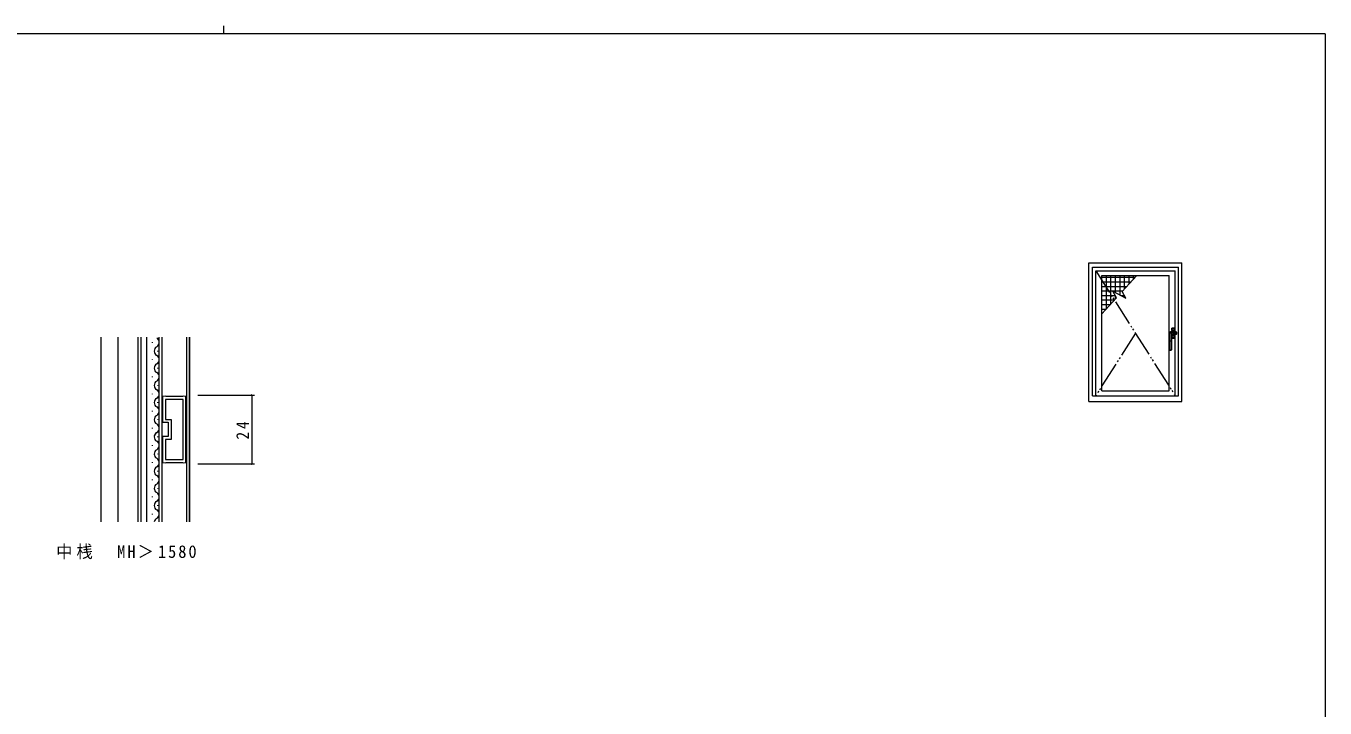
# Model space of a CAD drawing. Units: millimetres on the paper. Extents: x -420 to 373, y -297 to 267.
# Drawn here: x -101.7 to 352.3, y 28.8 to 267.2 of the extents above; entities that cross this region are included whole.
import ezdxf

# ---------------------------------------------------------------- set-up
doc = ezdxf.new("R2010")
doc.units = ezdxf.units.MM
doc.linetypes.add('DOUBLE_CHAIN2', pattern=[12.8, 9, -1, 0.6, -0.6, 0.6, -1])
for name, color, linetype, lineweight in [('0-1_YKK_ZWAK', 7, 'Continuous', 9), ('0-3_YKK_11', 7, 'Continuous', 9), ('0-4_YKK_12', 2, 'Continuous', 9), ('0-5_YKK_A1', 4, 'Continuous', 9), ('0-7_YKK_D', 6, 'Continuous', 9)]:
    doc.layers.add(name, color=color, linetype=linetype, lineweight=lineweight)
doc.layers.add('0-2_USER1', color=3, linetype='Continuous')
doc.styles.add('ＭＳ ゴシック', font='')
doc.styles.get('ＭＳ ゴシック').set_extended_font_data('MS Gothic')

msp = doc.modelspace()

# ---------------------------------------------------------------- linework, layer by layer
at = {"layer": '0-1_YKK_ZWAK'}
for p, q in [((352.3, 264.4), (-417.7, 264.4)), ((-32.686, 267.2), (-32.686, 264.4)), ((352.3, 264.4), (352.3, -260.6))]:
    msp.add_line(p, q, dxfattribs=at)
at = {"layer": '0-3_YKK_11'}
for p, q in [((-53.015, 137.825), (-53.979, 137.637)), ((-53.979, 137.637), (-53.979, 128.637)), ((-52.737, 137.637), (-53.015, 137.825)), ((-52.979, 136.637), (-52.979, 129.637)), ((-46.779, 136.637), (-52.979, 136.637)), ((-47.02, 137.637), (-52.737, 137.637)), ((-46.742, 137.825), (-47.02, 137.637)), ((-46.779, 115.637), (-46.779, 136.637)), ((-46.779, 115.637), (-46.779, 136.637)), ((-45.779, 137.637), (-46.742, 137.825)), ((-45.779, 114.637), (-45.779, 137.637)), ((-53.979, 128.637), (-51.979, 128.637)), ((-52.979, 129.637), (-50.978, 129.637)), ((-51.979, 128.637), (-51.979, 123.637)), ((-50.978, 129.637), (-50.978, 122.637)), ((-53.979, 123.637), (-53.979, 114.637)), ((-51.979, 123.637), (-53.979, 123.637)), ((-52.979, 122.637), (-52.979, 115.637)), ((-50.978, 122.637), (-52.979, 122.637)), ((-53.979, 114.637), (-53.015, 114.45)), ((-53.015, 114.45), (-52.737, 114.637)), ((-52.979, 115.637), (-46.779, 115.637)), ((-52.737, 114.637), (-47.02, 114.637)), ((-47.02, 114.637), (-46.742, 114.45)), ((-46.742, 114.45), (-45.779, 114.637))]:
    msp.add_line(p, q, dxfattribs=at)
at = {"layer": '0-4_YKK_12'}
for p, q in [((-75.429, 93.821), (-75.429, 158.453)), ((-69.429, 93.821), (-69.429, 158.453)), ((-62.429, 93.821), (-62.429, 158.453)), ((-61.429, 93.821), (-61.429, 158.453)), ((-59.428, 93.821), (-59.428, 158.453)), ((-57.488, 156.45), (-57.488, 156.65)), ((-55.128, 93.821), (-55.128, 158.453)), ((-54.129, 93.821), (-54.129, 158.453)), ((-45.629, 158.453), (-45.629, 93.821)), ((-44.629, 158.453), (-44.629, 93.821)), ((-44.428, 93.821), (-44.428, 158.453)), ((-57.488, 150.45), (-57.488, 150.65)), ((-55.629, 153.45), (-55.629, 153.65)), ((-55.629, 147.45), (-55.629, 147.65)), ((-57.488, 144.45), (-57.488, 144.65)), ((-55.629, 141.45), (-55.629, 141.65)), ((-57.488, 138.45), (-57.488, 138.65)), ((-57.488, 132.45), (-57.488, 132.65)), ((-55.629, 135.45), (-55.629, 135.65)), ((-55.629, 129.45), (-55.629, 129.65)), ((-57.488, 126.45), (-57.488, 126.65)), ((-57.488, 126.45), (-57.488, 126.65)), ((-55.629, 123.45), (-55.629, 123.65)), ((-57.488, 120.45), (-57.488, 120.65)), ((-57.488, 114.45), (-57.488, 114.65)), ((-55.629, 117.45), (-55.629, 117.65)), ((-55.629, 111.45), (-55.629, 111.65)), ((-57.488, 108.45), (-57.488, 108.65)), ((-55.629, 105.45), (-55.629, 105.65)), ((-57.488, 102.45), (-57.488, 102.65)), ((-57.488, 96.45), (-57.488, 96.65)), ((-55.629, 99.45), (-55.629, 99.65))]:
    msp.add_line(p, q, dxfattribs=at)
for centre, start, end in [((-55.17, 153.55), 119.19936, 240.80063), ((-56.847, 156.55), 299.19063, 60.80936), ((-56.847, 150.55), 299.19063, 60.80936), ((-55.17, 147.55), 119.19936, 240.80063), ((-56.847, 144.55), 299.19063, 60.80936), ((-55.17, 141.55), 119.19936, 240.80063), ((-55.17, 135.55), 119.19936, 240.80063), ((-56.847, 138.55), 299.19063, 60.80936), ((-56.847, 132.55), 299.19063, 60.80936), ((-55.17, 129.55), 119.19936, 240.80063), ((-56.847, 126.55), 299.19063, 60.80936), ((-56.847, 126.55), 299.19063, 60.80936), ((-55.17, 123.55), 119.19936, 240.80063), ((-55.17, 123.55), 119.19936, 170.90927), ((-55.17, 117.55), 119.19936, 240.80063), ((-56.847, 120.55), 299.19063, 60.80936), ((-56.847, 114.55), 299.19063, 60.80936), ((-55.17, 111.55), 119.19936, 240.80063), ((-56.847, 108.55), 299.19063, 60.80936), ((-55.17, 105.55), 119.19936, 240.80063), ((-55.17, 99.55), 119.19936, 240.80063), ((-56.847, 102.55), 299.19063, 60.80936), ((-56.847, 96.55), 299.19063, 60.80936), ((-55.17, 93.55), 119.19936, 170.90927)]:
    msp.add_arc(centre, 1.718, start, end, dxfattribs=at)
at = {"layer": '0-5_YKK_A1'}
for p, q in [((271.05, 137.9), (271.05, 182.9)), ((271.05, 182.9), (301.05, 182.9)), ((272.15, 137.9), (272.15, 181.6)), ((272.15, 181.6), (299.95, 181.6)), ((299.95, 137.9), (299.95, 181.6)), ((301.05, 137.9), (301.05, 182.9)), ((302.3, 135.9), (302.3, 184.4)), ((274.3, 139.65), (274.3, 180)), ((274.3, 180), (297.8, 180)), ((285.822, 179.225), (274.3, 179.225)), ((284.382, 177.637), (274.3, 177.637)), ((275.888, 168.275), (275.888, 180)), ((277.475, 170.025), (277.475, 180)), ((279.063, 173.978), (279.063, 180)), ((280.65, 173.137), (280.65, 180)), ((286.525, 180), (281.421, 174.375)), ((282.238, 175.274), (282.238, 180)), ((283.825, 177.024), (283.825, 180)), ((285.413, 178.774), (285.413, 180)), ((297.8, 139.65), (297.8, 180)), ((282.942, 176.05), (274.3, 176.05)), ((278.137, 174.463), (274.3, 174.463)), ((279.007, 172.875), (274.3, 172.875)), ((278.133, 174.47), (282.693, 172.055)), ((279.404, 172.15), (278.133, 174.47)), ((281.501, 174.463), (278.147, 174.463)), ((279.063, 171.774), (279.063, 172.773)), ((282.243, 172.875), (281.144, 172.875)), ((282.693, 172.055), (281.421, 174.375)), ((282.238, 172.296), (282.238, 172.885)), ((279.404, 172.15), (274.3, 166.525)), ((278.621, 171.288), (274.3, 171.288)), ((277.181, 169.7), (274.3, 169.7)), ((275.74, 168.113), (274.3, 168.113)), ((297.798, 158.991), (297.802, 159.492)), ((297.798, 159.038), (297.799, 159.069)), ((297.798, 159.011), (297.798, 159.038)), ((297.798, 158.988), (297.798, 159.011)), ((297.798, 158.968), (297.798, 158.988)), ((297.798, 158.968), (297.798, 158.987)), ((297.798, 158.966), (297.798, 158.987)), ((297.799, 159.145), (297.8, 159.187)), ((297.799, 159.105), (297.799, 159.145)), ((297.799, 159.069), (297.799, 159.105)), ((297.8, 159.243), (297.801, 159.307)), ((297.8, 159.187), (297.8, 159.243)), ((297.801, 159.422), (297.802, 159.465)), ((297.801, 159.363), (297.801, 159.422)), ((297.801, 159.307), (297.801, 159.363)), ((297.802, 159.492), (297.804, 159.754)), ((297.802, 159.5), (297.803, 159.64)), ((297.802, 159.496), (297.802, 159.5)), ((297.802, 159.491), (297.802, 159.496)), ((297.802, 159.484), (297.802, 159.491)), ((297.802, 159.475), (297.802, 159.484)), ((297.802, 159.465), (297.802, 159.475)), ((297.803, 159.64), (297.804, 159.764)), ((297.804, 159.764), (297.805, 159.896)), ((297.805, 159.91), (297.806, 160.026)), ((297.805, 159.911), (297.807, 160.025)), ((297.805, 159.896), (297.805, 159.911)), ((297.805, 159.859), (297.805, 159.91)), ((297.807, 160.026), (297.807, 160.025)), ((297.807, 160.025), (297.81, 160.006)), ((297.81, 160.006), (297.811, 160.003)), ((297.857, 160.077), (297.859, 160.08)), ((297.857, 160.073), (297.857, 160.077)), ((297.861, 160.051), (297.857, 160.073)), ((297.859, 160.08), (297.867, 160.087)), ((297.859, 157.175), (297.859, 159.911)), ((298.048, 160.174), (298.04, 160.172)), ((298.057, 160.174), (298.048, 160.174)), ((298.273, 160.223), (298.272, 160.223)), ((298.279, 160.222), (298.273, 160.223)), ((299.95, 159.825), (298.291, 159.825)), ((298.56, 160.071), (298.539, 160.051)), ((298.539, 160.051), (298.54, 160.027)), ((298.54, 160.027), (298.54, 159.983)), ((298.54, 159.983), (298.541, 159.924)), ((298.541, 159.924), (298.541, 159.911)), ((298.541, 159.911), (298.541, 157.175)), ((298.614, 160.087), (298.56, 160.071)), ((298.576, 160.259), (298.64, 160.265)), ((298.586, 157.175), (298.586, 159.897)), ((298.589, 160.003), (298.607, 160.022)), ((298.589, 160.003), (298.6, 159.034)), ((298.602, 159.094), (298.6, 159.034)), ((298.602, 159.082), (298.6, 159.036)), ((298.6, 159.036), (298.6, 159.03)), ((298.6, 158.982), (298.6, 157.175)), ((298.611, 159.149), (298.602, 159.094)), ((298.608, 159.121), (298.602, 159.082)), ((298.607, 160.022), (298.651, 160.039)), ((298.618, 159.153), (298.608, 159.121)), ((298.637, 159.211), (298.611, 159.149)), ((298.694, 160.1), (298.614, 160.087)), ((298.633, 159.178), (298.618, 159.153)), ((298.649, 159.193), (298.633, 159.178)), ((298.672, 159.244), (298.637, 159.211)), ((298.64, 160.265), (298.79, 160.279)), ((298.663, 159.2), (298.649, 159.193)), ((298.651, 160.039), (298.718, 160.051)), ((298.684, 159.205), (298.663, 159.2)), ((298.71, 159.256), (298.672, 159.244)), ((298.688, 159.206), (298.684, 159.205)), ((298.688, 159.206), (298.694, 159.208)), ((298.705, 159.208), (298.688, 159.206)), ((298.726, 160.103), (298.694, 160.1)), ((298.694, 159.208), (298.699, 159.212)), ((298.699, 159.212), (298.703, 159.218)), ((298.703, 159.218), (298.707, 159.226)), ((298.727, 159.209), (298.705, 159.208)), ((298.707, 159.226), (298.709, 159.235)), ((298.709, 159.235), (298.71, 159.245)), ((298.754, 159.26), (298.71, 159.256)), ((298.71, 159.245), (298.71, 159.256)), ((298.718, 160.051), (298.744, 160.054)), ((298.739, 159.21), (298.727, 159.209)), ((298.739, 159.21), (298.743, 159.212)), ((298.739, 159.21), (298.739, 159.21)), ((298.743, 159.212), (298.747, 159.216)), ((298.754, 159.26), (298.744, 160.054)), ((298.747, 159.216), (298.75, 159.222)), ((298.75, 161.524), (298.75, 160.276)), ((298.75, 161.524), (298.757, 161.46)), ((298.75, 159.222), (298.752, 159.23)), ((298.75, 159.212), (298.75, 158.126)), ((298.752, 159.23), (298.753, 159.239)), ((298.753, 159.239), (298.754, 159.25)), ((298.754, 159.25), (298.754, 159.26)), ((298.757, 160.775), (298.757, 161.46)), ((298.759, 161.283), (298.758, 161.135)), ((298.758, 161.135), (298.758, 160.775)), ((298.758, 160.775), (298.758, 160.276)), ((298.841, 160.775), (298.758, 160.775)), ((298.758, 160.775), (298.841, 160.775)), ((298.758, 159.212), (298.758, 158.875)), ((298.763, 161.428), (298.759, 161.283)), ((298.794, 160.278), (298.79, 160.279)), ((298.794, 160.278), (298.794, 160.279)), ((298.794, 160.279), (299.691, 160.279)), ((298.806, 161.511), (298.8, 161.575)), ((298.842, 160.42), (298.841, 160.775)), ((299.659, 160.775), (298.841, 160.775)), ((298.841, 158.875), (298.842, 159.075)), ((298.842, 160.279), (298.842, 160.42)), ((298.842, 159.075), (298.842, 159.217)), ((298.869, 161.507), (298.855, 161.507)), ((299.05, 161.503), (298.869, 161.507)), ((299.002, 160.283), (298.993, 160.279)), ((299.026, 160.286), (299.002, 160.283)), ((299.002, 160.28), (299.002, 160.283)), ((299.002, 160.279), (299.002, 160.28)), ((299.051, 160.287), (299.026, 160.286)), ((299.05, 161.502), (299.05, 161.503)), ((299.084, 161.502), (299.05, 161.502)), ((299.127, 160.283), (299.051, 160.287)), ((299.084, 161.502), (299.416, 161.502)), ((299.25, 161.501), (299.084, 161.502)), ((299.195, 160.279), (299.127, 160.283)), ((299.301, 160.21), (299.246, 160.14)), ((299.416, 161.502), (299.25, 161.501)), ((299.25, 160.775), (299.25, 158.875)), ((299.421, 160.286), (299.307, 160.279)), ((299.396, 159.247), (299.399, 159.247)), ((299.399, 159.247), (299.402, 159.249)), ((299.399, 159.247), (299.399, 159.247)), ((299.402, 159.249), (299.405, 159.253)), ((299.405, 159.253), (299.407, 159.259)), ((299.407, 159.259), (299.409, 159.267)), ((299.409, 159.267), (299.41, 159.276)), ((299.41, 159.276), (299.411, 159.286)), ((299.411, 159.286), (299.411, 159.297)), ((299.464, 159.269), (299.413, 159.25)), ((299.45, 161.502), (299.416, 161.502)), ((299.449, 160.287), (299.421, 160.286)), ((299.474, 160.286), (299.449, 160.287)), ((299.45, 161.507), (299.45, 161.503)), ((299.631, 161.507), (299.45, 161.507)), ((299.631, 161.507), (299.45, 161.503)), ((299.45, 161.503), (299.45, 161.502)), ((299.537, 159.301), (299.464, 159.269)), ((299.498, 160.283), (299.474, 160.286)), ((299.498, 160.28), (299.498, 160.283)), ((299.509, 160.279), (299.498, 160.283)), ((299.498, 160.279), (299.498, 160.28)), ((299.532, 159.298), (299.533, 159.299)), ((299.533, 159.298), (299.532, 159.298)), ((299.533, 159.299), (299.535, 159.299)), ((299.538, 159.299), (299.533, 159.298)), ((299.55, 159.302), (299.538, 159.299)), ((299.575, 159.305), (299.55, 159.302)), ((299.612, 159.308), (299.575, 159.305)), ((299.655, 159.311), (299.612, 159.308)), ((299.625, 160.181), (299.625, 160.23)), ((299.645, 161.507), (299.631, 161.507)), ((299.697, 159.313), (299.655, 159.311)), ((299.659, 160.575), (299.658, 160.279)), ((299.658, 159.311), (299.659, 159.23)), ((299.659, 161.433), (299.659, 160.775)), ((299.659, 160.775), (299.659, 160.575)), ((299.743, 160.775), (299.659, 160.775)), ((299.659, 160.775), (299.743, 160.775)), ((299.659, 159.23), (299.659, 158.875)), ((299.691, 160.278), (299.691, 160.279)), ((299.704, 160.244), (299.691, 160.278)), ((299.728, 159.313), (299.697, 159.313)), ((299.702, 160.247), (300.239, 160.247)), ((299.728, 159.363), (299.728, 159.313)), ((300.215, 159.313), (299.728, 159.313)), ((299.74, 161.335), (299.737, 161.428)), ((299.743, 161.135), (299.74, 161.335)), ((299.742, 160.247), (299.743, 160.775)), ((299.743, 158.875), (299.742, 159.313)), ((299.743, 160.775), (299.743, 161.135)), ((299.744, 161.46), (299.75, 161.524)), ((299.744, 161.46), (299.744, 160.775)), ((299.75, 161.524), (299.75, 160.247)), ((299.75, 159.313), (299.75, 158.126)), ((300.215, 159.363), (300.215, 159.313)), ((300.216, 160.181), (300.216, 160.23)), ((300.29, 160.105), (300.34, 160.105)), ((300.346, 159.452), (300.337, 159.412)), ((300.34, 160.105), (300.348, 160.146)), ((300.34, 159.44), (300.34, 160.105)), ((300.349, 160.047), (300.349, 160.047)), ((300.349, 160.047), (300.349, 159.479)), ((300.349, 159.479), (300.349, 159.479)), ((297.801, 157.175), (297.801, 158.735)), ((297.801, 157.175), (297.801, 158.734)), ((297.801, 157.175), (297.801, 157.175)), ((297.801, 157.175), (297.815, 157.175)), ((297.801, 155.825), (297.801, 157.175)), ((297.801, 155.825), (297.801, 155.825)), ((297.801, 153.996), (297.801, 155.825)), ((297.859, 157.175), (297.815, 157.175)), ((297.859, 153.964), (297.859, 157.175)), ((297.859, 157.175), (298.541, 157.175)), ((298.541, 157.175), (298.586, 157.175)), ((298.541, 155.825), (298.586, 155.825)), ((298.586, 155.825), (298.586, 157.175)), ((298.599, 155.825), (298.586, 155.825)), ((298.586, 153.964), (298.586, 155.825)), ((298.6, 157.175), (298.599, 157.175)), ((298.6, 155.825), (298.599, 155.825)), ((298.757, 158.19), (298.75, 158.126)), ((298.757, 158.19), (298.757, 158.875)), ((298.758, 158.875), (298.841, 158.875)), ((298.841, 158.875), (298.758, 158.875)), ((298.758, 158.875), (298.758, 158.515)), ((298.758, 158.515), (298.76, 158.315)), ((298.76, 158.315), (298.763, 158.222)), ((298.8, 158.075), (298.806, 158.139)), ((298.8, 158.075), (299.7, 158.075)), ((299.659, 158.875), (298.841, 158.875)), ((298.841, 158.217), (298.841, 158.875)), ((298.855, 158.144), (298.869, 158.144)), ((298.869, 158.144), (299.05, 158.147)), ((298.869, 158.144), (299.05, 158.144)), ((299.05, 158.148), (299.084, 158.148)), ((299.05, 158.147), (299.05, 158.148)), ((299.05, 158.144), (299.05, 158.147)), ((299.084, 158.148), (299.25, 158.149)), ((299.416, 158.148), (299.084, 158.148)), ((299.25, 158.149), (299.416, 158.148)), ((299.416, 158.148), (299.45, 158.148)), ((299.45, 158.148), (299.45, 158.147)), ((299.45, 158.147), (299.631, 158.144)), ((299.631, 158.144), (299.645, 158.144)), ((299.659, 158.875), (299.743, 158.875)), ((299.743, 158.875), (299.659, 158.875)), ((299.694, 158.139), (299.7, 158.075)), ((299.737, 158.222), (299.741, 158.367)), ((299.741, 158.367), (299.743, 158.515)), ((299.743, 158.515), (299.743, 158.875)), ((299.744, 158.875), (299.744, 158.19)), ((299.75, 158.126), (299.744, 158.19)), ((297.801, 153.996), (297.801, 153.996)), ((297.815, 153.964), (297.801, 153.951)), ((297.859, 153.964), (297.815, 153.964)), ((297.926, 153.826), (297.94, 153.84)), ((297.926, 153.826), (297.926, 153.826)), ((298.474, 153.826), (297.926, 153.826)), ((298.474, 153.826), (298.474, 153.826)), ((298.541, 153.964), (298.586, 153.964)), ((298.599, 153.951), (298.586, 153.964)), ((298.6, 153.996), (298.599, 153.996)), ((271.05, 137.9), (301.05, 137.9)), ((274.3, 139.65), (297.8, 139.65)), ((269.8, 135.9), (302.3, 135.9))]:
    msp.add_line(p, q, dxfattribs=at)
at = {"layer": '0-5_YKK_A1', "linetype": 'DOUBLE_CHAIN2'}
for p, q in [((272.15, 181.6), (299.95, 137.9)), ((286.05, 159.75), (272.15, 137.9))]:
    msp.add_line(p, q, dxfattribs=at)
at = {"layer": '0-5_YKK_A1'}
for points in [[(269.8, 135.9), (269.8, 184.4), (302.3, 184.4)], [(297.815, 159.897), (297.815, 157.175), (297.815, 153.964)], [(297.867, 160.087), (297.953, 160.131), (298.057, 160.174), (298.153, 160.201), (298.279, 160.222)], [(298.279, 160.222), (298.53, 160.253), (298.794, 160.278), (299.691, 160.278)], [(298.6, 159.034), (298.599, 158.982), (298.599, 157.175)], [(298.726, 160.103), (298.984, 160.122), (299.246, 160.14)], [(298.735, 159.211), (299.063, 159.23), (299.396, 159.247)], [(298.744, 160.054), (299.001, 160.073), (299.262, 160.09)], [(298.75, 161.524), (298.765, 161.56), (298.8, 161.575)], [(298.754, 159.26), (299.08, 159.28), (299.411, 159.297)], [(298.757, 161.46), (298.771, 161.496), (298.806, 161.511), (299.694, 161.511), (299.729, 161.496), (299.744, 161.46)], [(298.8, 161.575), (299.7, 161.575), (299.694, 161.511)], [(299.659, 160.775), (298.841, 160.775), (298.841, 161.433)], [(299.05, 161.503), (299.05, 161.507), (298.869, 161.507)], [(299.704, 160.244), (300.218, 160.244), (300.216, 160.23), (299.625, 160.23)], [(299.625, 160.181), (300.216, 160.181), (300.269, 160.159), (300.29, 160.105), (300.29, 159.44)], [(299.7, 161.575), (299.735, 161.56), (299.75, 161.524)], [(300.29, 159.44), (300.28, 159.401), (300.253, 159.373), (300.215, 159.363), (299.728, 159.363)], [(300.29, 159.44), (300.34, 159.44), (300.324, 159.377), (300.278, 159.331), (300.215, 159.314)], [(300.216, 160.23), (300.304, 160.193), (300.34, 160.105)], [(300.348, 160.146), (300.349, 160.1), (300.349, 160.047), (300.349, 159.479), (300.34, 159.44)], [(300.349, 159.479), (300.348, 159.465), (300.346, 159.452)], [(297.801, 153.951), (297.801, 153.996), (297.801, 155.825), (297.801, 157.175)], [(298.541, 157.175), (298.541, 155.825), (298.541, 153.964)], [(298.586, 157.175), (298.599, 157.175), (298.599, 155.825)], [(298.599, 155.825), (298.599, 153.996), (298.599, 153.951)], [(298.6, 157.175), (298.6, 155.825), (298.6, 153.996)], [(298.8, 158.075), (298.765, 158.09), (298.75, 158.126)], [(299.744, 158.19), (299.729, 158.154), (299.694, 158.139), (298.806, 158.139), (298.771, 158.154), (298.757, 158.19)], [(298.841, 158.875), (299.659, 158.875), (299.659, 158.217)], [(299.45, 158.147), (299.45, 158.144), (299.631, 158.144)], [(299.75, 158.126), (299.735, 158.09), (299.7, 158.075)], [(297.926, 153.826), (297.902, 153.829), (297.879, 153.836)], [(298.46, 153.84), (298.474, 153.826), (297.926, 153.826)], [(297.935, 153.89), (298.2, 153.89), (298.465, 153.89)], [(297.94, 153.84), (298.2, 153.84), (298.46, 153.84)], [(298.521, 153.836), (298.498, 153.829), (298.474, 153.826)]]:
    msp.add_lwpolyline(points, dxfattribs=at)
for centre, radius, start, end in [((286.269, 158.719), 11.532, 0.07715, 1.23376), ((297.857, 160.023), 0.05, 90, 178.21196), ((297.869, 160.027), 0.0611, 116.75909, 180.15723), ((297.861, 160.001), 0.05, 90, 178.22488), ((297.026, 159.924), 0.789, 358.09407, 5.75917), ((297.851, 159.859), 0.0529, 81.07446, 132.85933), ((298.467, 158.97), 1.276, 109.57729, 119.36885), ((297.864, 160.045), 0.0424, 85.71989, 122.28653), ((320.136, 159.634), 22.279, 178.92702, 179.28818), ((298.2, 175.396), 15.489, 268.73753, 271.26245), ((298.2, 172.895), 12.848, 268.48779, 271.51219), ((298.406, 159.063), 1.167, 96.56227, 108.24905), ((299.51, 151.029), 9.277, 95.77721, 97.66901), ((298.539, 160.001), 0.05, 1.77983, 89.9894), ((298.539, 160.001), 0.05, 1.78201, 89.9911), ((298.55, 159.859), 0.0529, 47.14053, 98.92561), ((299.676, 159.913), 1.091, 175.30347, 180.84767), ((298.68, 160.057), 0.0641, 356.7132, 45.13358), ((298.846, 161.424), 0.0832, 83.8656, 176.93236), ((298.835, 160.935), 0.499, 89.27574, 98.33253), ((298.794, 160.229), 0.05, 90, 94.94225), ((299.018, 161.439), 0.177, 157.51852, 181.74919), ((299.25, 176.304), 14.876, 268.4257, 271.57428), ((298.922, 160.29), 0.129, 355.20778, 358.43501), ((299.189, 160.095), 0.0725, 356.55672, 38.10539), ((299.277, 159.685), 0.456, 287.4586, 93.80305), ((299.29, 159.685), 0.406, 287.237, 94.01883), ((299.676, 156.706), 3.524, 90.83749, 96.1129), ((299.355, 159.005), 1.206, 77.06259, 92.55298), ((299.302, 159.725), 0.485, 298.97118, 90.14923), ((299.396, 159.297), 0.05, 272.71136, 289.45293), ((299.366, 159.271), 0.052, 336.43893, 30.27997), ((299.578, 160.29), 0.129, 181.56497, 184.79221), ((300.18, 157.662), 1.76, 104.86946, 111.42023), ((299.3, 159.724), 0.56, 319.85001, 54.59933), ((299.653, 161.423), 0.0841, 3.76187, 95.44014), ((299.482, 161.439), 0.177, 358.25079, 22.48146), ((299.664, 160.916), 0.517, 81.82881, 90.56287), ((300.231, 160.211), 0.0354, 77.76012, 110.91582), ((300.238, 160.135), 0.111, 5.96925, 100.0701), ((300.249, 160.148), 0.0988, 357.55861, 95.84677), ((298.836, 158.734), 0.517, 261.82881, 270.56287), ((298.847, 158.227), 0.0841, 183.76187, 275.44014), ((299.25, 143.346), 14.876, 88.4257, 91.57428), ((299.018, 158.211), 0.177, 178.25079, 202.48146), ((299.654, 158.226), 0.0832, 263.8656, 356.93236), ((299.482, 158.211), 0.177, 337.51852, 1.74919), ((299.665, 158.715), 0.499, 269.27574, 278.33253), ((297.926, 153.951), 0.125, 180.22293, 247.96365), ((297.939, 153.965), 0.125, 180.10825, 270.20041), ((297.934, 153.965), 0.0752, 180.49107, 270.99437), ((298.094, 153.879), 0.159, 176.00555, 194.17285), ((298.306, 153.879), 0.159, 345.82698, 3.99438), ((298.461, 153.965), 0.125, 269.79755, 359.89374), ((298.466, 153.965), 0.0755, 269.19707, 359.31744), ((298.474, 153.951), 0.125, 292.03632, 359.77704)]:
    msp.add_arc(centre, radius, start, end, dxfattribs=at)
at = {"layer": '0-7_YKK_D'}
for p, q in [((-41.599, 138.137), (-21.81, 138.137)), ((-22.81, 138.137), (-22.81, 114.137)), ((-41.599, 114.137), (-21.81, 114.137))]:
    msp.add_line(p, q, dxfattribs=at)
for centre, start, end in [((-22.81, 138.137), 90, 270), ((-22.81, 138.137), 270, 90), ((-22.81, 114.137), 90, 270), ((-22.81, 114.137), 270, 90)]:
    msp.add_arc(centre, 0.106, start, end, dxfattribs=at)

# ---------------------------------------------------------------- texts
at = {"layer": '0-2_USER1', "insert": (-91.185, 80.773), "char_height": 4.399, "attachment_point": 7, "style": 'ＭＳ ゴシック'}
msp.add_mtext('\\T1.25;\\W0.95;中桟\u3000MH＞1580', dxfattribs=at)
at = {"layer": '0-7_YKK_D', "color": 3, "insert": (-23.81, 122.617), "char_height": 4.399, "attachment_point": 7, "rotation": 90, "style": 'ＭＳ ゴシック'}
msp.add_mtext('\\T1.36;\\W0.9;24', dxfattribs=at)

doc.saveas('drawing.dxf')
